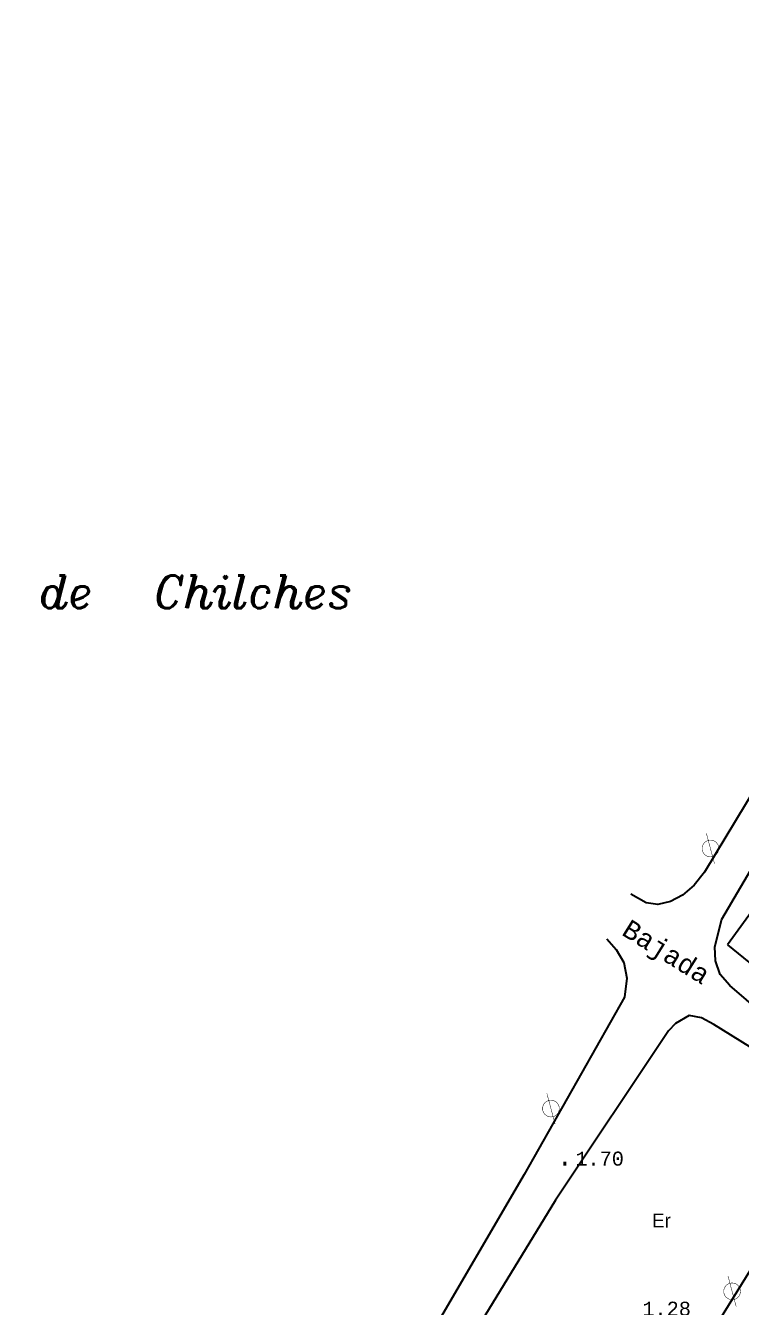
# Model space of a CAD drawing. Extents: x 743300 to 744100, y 4405700 to 4406200.
# Drawn here: x 743477 to 743553.6, y 4405890.3 to 4406027.5 of the extents above; entities that cross this region are included whole.
import ezdxf
from ezdxf.enums import TextEntityAlignment as Align

# ---------------------------------------------------------------- set-up
doc = ezdxf.new("R2010")
doc.units = 0
doc.header["$MEASUREMENT"] = 0
for name, color, linetype in [('2', 7, 'CONTINUOUS'), ('24', 7, 'CONTINUOUS'), ('42', 7, 'CONTINUOUS'), ('50', 7, 'CONTINUOUS'), ('51', 7, 'CONTINUOUS'), ('6', 7, 'CONTINUOUS'), ('8', 7, 'CONTINUOUS')]:
    doc.layers.add(name, color=color, linetype=linetype)
doc.styles.add('ITALICC', font='italicc', dxfattribs={"height": 0.2})
doc.styles.add('MONOTXT', font='monotxt', dxfattribs={"height": 0.2})
doc.styles.get("Standard").update_dxf_attribs({"font": 'txt', "height": 0.2})

msp = doc.modelspace()

# ---------------------------------------------------------------- linework, layer by layer
at = {"layer": '2', "color": 7, "linetype": 'Continuous'}
msp.add_3dface([(744100, 4405700), (744100, 4406200), (743300, 4406200), (743300, 4405700)], dxfattribs=at)
at = {"layer": '51', "color": 1, "linetype": 'Continuous'}
msp.add_polyline3d([(743552.15, 4405929.08, 5.91), (743566.98, 4405917.04, 8.05), (743571.94, 4405924.5, 8.05), (743557.29, 4405936.17, 4.23), (743552.15, 4405929.08, 5.91)], dxfattribs=at)
at = {"layer": '6', "color": 7, "linetype": 'Continuous'}
for points in [[(743588.38, 4406000, 2.16), (743579.47, 4405985.59, 2.15), (743568.53, 4405968.02, 2.15), (743557.45, 4405949.76, 2.15), (743549.69, 4405936.87, 1.89), (743548.56, 4405935.48, 1.89), (743547.33, 4405934.42, 1.89), (743546.03, 4405933.72, 1.89), (743544.66, 4405933.41, 1.89), (743543.43, 4405933.59, 1.89), (743541.78, 4405934.51, 1.89)], [(743622.08, 4406000, 1.95), (743613.52, 4405985.36, 1.89), (743602.39, 4405966.97, 1.89), (743590.34, 4405948.95, 1.89), (743579.34, 4405931.28, 1.88), (743569.98, 4405916.96, 1.88), (743569.03, 4405916.01, 1.88), (743568.15, 4405915.45, 1.88), (743566.83, 4405915.27, 1.88), (743565.76, 4405915.47, 1.88), (743564.63, 4405915.93, 1.88), (743557.48, 4405920.35, 1.88), (743552.4, 4405924.73, 1.88), (743551.35, 4405925.92, 1.88), (743550.84, 4405927.39, 1.88), (743550.79, 4405928.89, 1.89), (743551.52, 4405931.83, 1.89), (743562.41, 4405950.38, 1.89), (743573.47, 4405968.26, 1.89), (743583.57, 4405986.79, 1.9), (743591.22, 4406000, 1.9)], [(743539.21, 4405929.72, 1.89), (743540.2, 4405928.58, 1.89), (743541.02, 4405927.21, 1.89), (743541.34, 4405925.52, 1.89), (743541.09, 4405923.48, 1.89), (743530.36, 4405904.5, 1.88), (743519.91, 4405886.57, 1.94), (743509.51, 4405868.91, 1.93), (743499.32, 4405850.94, 1.93), (743488.09, 4405833.44, 1.93), (743476.5, 4405815.72, 1.92), (743472.2, 4405809.46, 1.92), (743471.49, 4405808.53, 1.92), (743469.87, 4405807.09, 1.92), (743468.99, 4405806.59, 1.92), (743467.5, 4405806.37, 1.92), (743466.39, 4405806.57, 1.92), (743462.76, 4405808.61, 1.19)], [(743563.58, 4405911.75, 1.5), (743562.77, 4405912.91, 1.5), (743561.76, 4405913.69, 1.55), (743550.68, 4405920.58, 1.76), (743549.36, 4405921.28, 1.76), (743548.03, 4405921.51, 1.76), (743546.56, 4405920.66, 1.76), (743545.83, 4405919.9, 1.76), (743533.73, 4405901.75, 1.86), (743523, 4405884.24, 2.07), (743512.07, 4405865.88, 2.16), (743500.77, 4405848.13, 2.15), (743490.27, 4405829.95, 2.18), (743479.78, 4405812.79, 2.18), (743474.9, 4405805.28, 2.18)], [(743475.98, 4405799.81, 2.16), (743489.18, 4405790.22, 1.75), (743490.57, 4405789.48, 1.75), (743491.82, 4405789.33, 1.75), (743493.12, 4405790.46, 1.75), (743496.82, 4405796.19, 1.75), (743507.11, 4405813.97, 1.75), (743518.21, 4405832.51, 1.76), (743528.88, 4405851.58, 1.76), (743539.68, 4405869.42, 1.77), (743550.85, 4405888.24, 1.77), (743561.98, 4405906.22, 1.7), (743563.65, 4405909.2, 1.7), (743563.94, 4405910.2, 1.7), (743563.65, 4405911.24, 1.7)]]:
    msp.add_polyline3d(points, dxfattribs=at)
at = {"layer": '8', "color": 7, "linetype": 'Continuous', "const_width": 0.05}
for points, elevation in [([(743550.75, 4405937.77), (743549.87, 4405941.05)], 10.08), ([(743550.76, 4405940.18), (743550.71, 4405940.21), (743550.65, 4405940.23), (743550.6, 4405940.26), (743550.55, 4405940.27), (743550.49, 4405940.29), (743550.44, 4405940.29), (743550.38, 4405940.3), (743550.33, 4405940.3), (743550.27, 4405940.3), (743550.21, 4405940.3), (743550.15, 4405940.29), (743550.1, 4405940.28), (743550.04, 4405940.26), (743549.99, 4405940.25), (743549.94, 4405940.22), (743549.89, 4405940.2), (743549.84, 4405940.17), (743549.79, 4405940.14), (743549.75, 4405940.11), (743549.7, 4405940.07), (743549.66, 4405940.03), (743549.63, 4405939.99), (743549.59, 4405939.94), (743549.56, 4405939.89), (743549.53, 4405939.84), (743549.5, 4405939.8), (743549.48, 4405939.74), (743549.46, 4405939.69), (743549.44, 4405939.63), (743549.43, 4405939.58), (743549.42, 4405939.52), (743549.42, 4405939.47), (743549.42, 4405939.41), (743549.42, 4405939.35), (743549.42, 4405939.3), (743549.43, 4405939.24), (743549.44, 4405939.19), (743549.46, 4405939.13), (743549.48, 4405939.08), (743549.5, 4405939.03), (743549.53, 4405938.97), (743549.56, 4405938.93), (743549.59, 4405938.88), (743549.62, 4405938.84), (743549.66, 4405938.79), (743549.7, 4405938.75), (743549.75, 4405938.72), (743549.79, 4405938.68), (743549.84, 4405938.65), (743549.89, 4405938.62), (743549.94, 4405938.6), (743549.99, 4405938.58), (743550.04, 4405938.56), (743550.1, 4405938.54), (743550.16, 4405938.53), (743550.21, 4405938.52), (743550.27, 4405938.52), (743550.32, 4405938.51), (743550.38, 4405938.52), (743550.44, 4405938.53), (743550.49, 4405938.54), (743550.55, 4405938.55), (743550.6, 4405938.56), (743550.66, 4405938.58), (743550.71, 4405938.61), (743550.76, 4405938.64), (743550.81, 4405938.67), (743550.85, 4405938.7), (743550.89, 4405938.74), (743550.94, 4405938.77), (743550.98, 4405938.81), (743551.01, 4405938.86), (743551.05, 4405938.9), (743551.08, 4405938.95), (743551.1, 4405939), (743551.13, 4405939.05), (743551.15, 4405939.11), (743551.17, 4405939.16), (743551.18, 4405939.21), (743551.19, 4405939.27), (743551.2, 4405939.33), (743551.2, 4405939.38), (743551.2, 4405939.44), (743551.2, 4405939.49), (743551.19, 4405939.55), (743551.18, 4405939.61), (743551.17, 4405939.66), (743551.15, 4405939.72), (743551.13, 4405939.77), (743551.11, 4405939.82), (743551.08, 4405939.87), (743551.05, 4405939.92), (743551.01, 4405939.96), (743550.98, 4405940.01), (743550.94, 4405940.05), (743550.9, 4405940.09), (743550.85, 4405940.12), (743550.8, 4405940.15), (743550.76, 4405940.18)], 10.08), ([(743533.68, 4405912.33), (743533.63, 4405912.36), (743533.57, 4405912.38), (743533.52, 4405912.41), (743533.47, 4405912.42), (743533.41, 4405912.44), (743533.36, 4405912.44), (743533.3, 4405912.45), (743533.25, 4405912.45), (743533.19, 4405912.45), (743533.13, 4405912.45), (743533.07, 4405912.44), (743533.02, 4405912.43), (743532.96, 4405912.41), (743532.91, 4405912.4), (743532.86, 4405912.37), (743532.81, 4405912.35), (743532.76, 4405912.32), (743532.71, 4405912.29), (743532.67, 4405912.26), (743532.62, 4405912.22), (743532.58, 4405912.18), (743532.55, 4405912.14), (743532.51, 4405912.09), (743532.48, 4405912.04), (743532.45, 4405911.99), (743532.42, 4405911.95), (743532.4, 4405911.89), (743532.38, 4405911.84), (743532.36, 4405911.78), (743532.35, 4405911.73), (743532.34, 4405911.67), (743532.34, 4405911.62), (743532.34, 4405911.56), (743532.34, 4405911.5), (743532.34, 4405911.45), (743532.35, 4405911.39), (743532.36, 4405911.34), (743532.38, 4405911.28), (743532.4, 4405911.23), (743532.42, 4405911.18), (743532.45, 4405911.12), (743532.48, 4405911.08), (743532.51, 4405911.03), (743532.54, 4405910.99), (743532.58, 4405910.94), (743532.62, 4405910.9), (743532.67, 4405910.87), (743532.71, 4405910.83), (743532.76, 4405910.8), (743532.81, 4405910.77), (743532.86, 4405910.75), (743532.91, 4405910.73), (743532.96, 4405910.71), (743533.02, 4405910.69), (743533.08, 4405910.68), (743533.13, 4405910.67), (743533.19, 4405910.67), (743533.24, 4405910.66), (743533.3, 4405910.67), (743533.36, 4405910.68), (743533.41, 4405910.69), (743533.47, 4405910.7), (743533.52, 4405910.71), (743533.58, 4405910.73), (743533.63, 4405910.76), (743533.68, 4405910.79), (743533.73, 4405910.82), (743533.77, 4405910.85), (743533.81, 4405910.89), (743533.86, 4405910.92), (743533.9, 4405910.96), (743533.93, 4405911.01), (743533.97, 4405911.05), (743534, 4405911.1), (743534.02, 4405911.15), (743534.05, 4405911.2), (743534.07, 4405911.26), (743534.09, 4405911.31), (743534.1, 4405911.36), (743534.11, 4405911.42), (743534.12, 4405911.48), (743534.12, 4405911.53), (743534.12, 4405911.59), (743534.12, 4405911.64), (743534.11, 4405911.7), (743534.1, 4405911.76), (743534.09, 4405911.81), (743534.07, 4405911.87), (743534.05, 4405911.92), (743534.03, 4405911.97), (743534, 4405912.02), (743533.97, 4405912.07), (743533.93, 4405912.11), (743533.9, 4405912.16), (743533.86, 4405912.2), (743533.82, 4405912.24), (743533.77, 4405912.27), (743533.72, 4405912.3), (743533.68, 4405912.33)], 10.03), ([(743533.67, 4405909.92), (743532.79, 4405913.2)], 10.03), ([(743553.08, 4405892.76), (743553.03, 4405892.79), (743552.97, 4405892.81), (743552.92, 4405892.84), (743552.87, 4405892.85), (743552.81, 4405892.87), (743552.76, 4405892.87), (743552.7, 4405892.88), (743552.65, 4405892.88), (743552.59, 4405892.88), (743552.53, 4405892.88), (743552.47, 4405892.87), (743552.42, 4405892.86), (743552.36, 4405892.84), (743552.31, 4405892.83), (743552.26, 4405892.8), (743552.21, 4405892.78), (743552.16, 4405892.75), (743552.11, 4405892.72), (743552.07, 4405892.69), (743552.02, 4405892.65), (743551.98, 4405892.61), (743551.95, 4405892.57), (743551.91, 4405892.52), (743551.88, 4405892.47), (743551.85, 4405892.42), (743551.82, 4405892.38), (743551.8, 4405892.32), (743551.78, 4405892.27), (743551.76, 4405892.21), (743551.75, 4405892.16), (743551.74, 4405892.1), (743551.74, 4405892.05), (743551.74, 4405891.99), (743551.74, 4405891.93), (743551.74, 4405891.88), (743551.75, 4405891.82), (743551.76, 4405891.77), (743551.78, 4405891.71), (743551.8, 4405891.66), (743551.82, 4405891.61), (743551.85, 4405891.55), (743551.88, 4405891.51), (743551.91, 4405891.46), (743551.94, 4405891.42), (743551.98, 4405891.37), (743552.02, 4405891.33), (743552.07, 4405891.3), (743552.11, 4405891.26), (743552.16, 4405891.23), (743552.21, 4405891.2), (743552.26, 4405891.18), (743552.31, 4405891.16), (743552.36, 4405891.14), (743552.42, 4405891.12), (743552.48, 4405891.11), (743552.53, 4405891.1), (743552.59, 4405891.1), (743552.64, 4405891.09), (743552.7, 4405891.1), (743552.76, 4405891.11), (743552.81, 4405891.12), (743552.87, 4405891.13), (743552.92, 4405891.14), (743552.98, 4405891.16), (743553.03, 4405891.19), (743553.08, 4405891.22), (743553.13, 4405891.25), (743553.17, 4405891.28), (743553.21, 4405891.32), (743553.26, 4405891.35), (743553.3, 4405891.39), (743553.33, 4405891.44), (743553.37, 4405891.48), (743553.4, 4405891.53), (743553.42, 4405891.58), (743553.45, 4405891.63), (743553.47, 4405891.69), (743553.49, 4405891.74), (743553.5, 4405891.79), (743553.51, 4405891.85), (743553.52, 4405891.91), (743553.52, 4405891.96), (743553.52, 4405892.02), (743553.52, 4405892.07), (743553.51, 4405892.13), (743553.5, 4405892.19), (743553.49, 4405892.24), (743553.47, 4405892.3), (743553.45, 4405892.35), (743553.43, 4405892.4), (743553.4, 4405892.45), (743553.37, 4405892.5), (743553.33, 4405892.54), (743553.3, 4405892.59), (743553.26, 4405892.63), (743553.22, 4405892.67), (743553.17, 4405892.7), (743553.12, 4405892.73), (743553.08, 4405892.76)], 9.87), ([(743553.07, 4405890.35), (743552.19, 4405893.63)], 9.87)]:
    msp.add_lwpolyline(points, dxfattribs=dict(at, elevation=elevation))

# ---------------------------------------------------------------- texts
at = {"layer": '24', "color": 7, "linetype": 'Continuous', "style": 'MONOTXT'}
for s, height, p in [('1.70                        ', 1.5, (743535.85, 4405905.45, 1.7)), ('.                           ', 1.99, (743533.85, 4405905.45, 1.7)), ('1.28                        ', 1.5, (743543.03, 4405889.38, 1.28))]:
    msp.add_text(s, height=height, dxfattribs=at).set_placement(p)
at = {"layer": '42', "color": 7, "linetype": 'Continuous'}
msp.add_text('Er                          ', height=1.49, rotation=359.79, dxfattribs=at).set_placement((743544.07, 4405898.83, 2.05))
at = {"layer": '50', "color": 7, "linetype": 'Continuous', "style": 'ITALICC'}
for s, p in [('de', (743481.27, 4405966.89)), ('Chilches', (743501.3, 4405966.89))]:
    msp.add_text(s, height=3.5, dxfattribs=at).set_placement(p, align=Align.MIDDLE)
at = {"layer": '50', "color": 7, "linetype": 'Continuous', "style": 'MONOTXT'}
msp.add_text('Bajada                      ', height=1.99, rotation=328.11, dxfattribs=at).set_placement((743540.68, 4405930.23))

doc.saveas('drawing.dxf')
